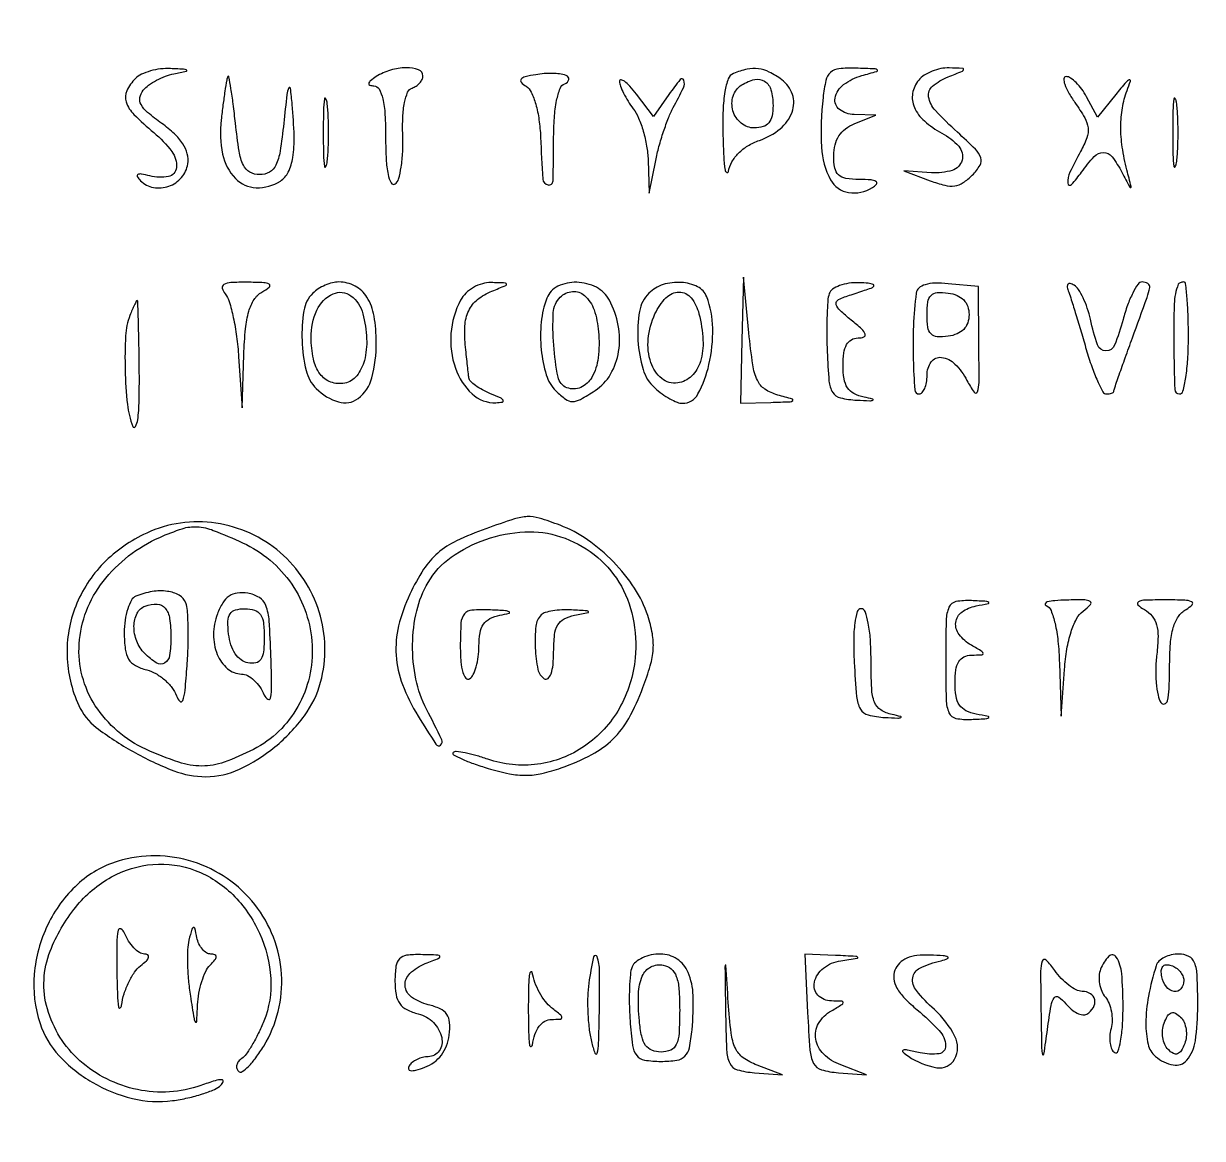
# Model space of a CAD drawing. Extents: x 24 to 1546, y 0 to 2379.
# Drawn here: x 819.2 to 945.5, y 1167.2 to 1286.7 of the extents above; entities that cross this region are included whole.
import ezdxf

# ---------------------------------------------------------------- set-up
doc = ezdxf.new("R2010")
doc.units = 0
doc.header["$MEASUREMENT"] = 0
doc.layers.get('0').update_dxf_attribs({"linetype": 'CONTINUOUS'})

msp = doc.modelspace()

# ---------------------------------------------------------------- linework, layer by layer
msp.add_lwpolyline([(669.79548, 1002.302636, -0.00002), (669.596685, 899.530331, -0.000025), (669.388942, 796.915146, -0.198373)], format="xyb")
for points in [[(831.2, 1280.8, 0.086031), (830.272118, 1279.482976, 0.194749), (830.203354, 1278.287095, 0.115304), (831.038888, 1276.94499, 0.022188), (833.168703, 1275.000302, -0.05672), (835.087959, 1272.988474, -0.187125), (835.583073, 1271.257316, -0.331768), (834.722533, 1270.299759, -0.113941), (832.743091, 1270.356932, 0.016414), (831.830337, 1270.563875, 0.166972), (831.451187, 1270.510149, 0.445019), (831.392595, 1270.291423, 0.052479), (831.74973, 1269.85027, 0.152234), (833.129917, 1269.12602, 0.131641), (834.766314, 1269.258326, 0.129111), (836.14045, 1270.196923, 0.144098), (836.805453, 1271.652635, 0.099207), (836.745408, 1272.733862, 0.07982), (836.277615, 1273.802713, 0.062608), (835.375686, 1274.880283, 0.032528), (834.014012, 1275.990023, -0.020108), (832.504709, 1277.158949, -0.090729), (831.797396, 1278.014838, -0.17405), (831.672098, 1278.767193, -0.128984), (832.031179, 1279.537569, -0.063272), (832.61444, 1280.082783, -0.033216), (833.457591, 1280.610119, -0.032426), (834.407289, 1281.043001, -0.042673), (835.322621, 1281.303783, 0.002766), (836.655275, 1281.57086, 0.531645), (836.699725, 1281.678938, 0.234983), (836.535464, 1281.773448, 0.001792), (834.95, 1281.863818, 0.043845), (833.885635, 1281.827318, 0.038647), (832.796563, 1281.607497, 0.040635), (831.84202, 1281.250764, 0.086848)], [(857, 1281, 0.021149), (856.378141, 1280.559769, 0.167501), (856.1875, 1280.269141, 0.405416), (856.295085, 1280.081977, 0.066727), (856.75, 1280.015313, -0.273094), (857.306379, 1279.677678, -0.067999), (857.693096, 1278.638894, -0.041155), (857.930009, 1276.937155, -0.014017), (858, 1274.440983, 0.013333), (858.061527, 1272.134125, 0.03692), (858.267276, 1270.524506, 0.069138), (858.586343, 1269.619631, 0.436808), (859.00571, 1269.503529, 0.18973), (859.386928, 1270.013178, 0.027605), (859.664539, 1271.302855, 0.028007), (859.829874, 1272.937135, 0.020661), (859.836256, 1274.756061, -0.020601), (859.842755, 1276.67343, -0.037748), (860.029801, 1278.224061, -0.046684), (860.359364, 1279.333281, -0.220193), (860.830546, 1279.776849, 0.065597), (861.277638, 1279.994341, 0.06432), (861.656473, 1280.321428, 0.069814), (861.912867, 1280.703774, 0.113308), (862, 1281.083333, 0.318493), (861.533798, 1281.74098, 0.088762), (860.215317, 1281.954291, 0.067244), (858.520847, 1281.696547, 0.072249)], [(895.25, 1281.337719, 0.212907), (894.702503, 1280.770513, 0.045715), (894.346895, 1279.416334, 0.033472), (894.149273, 1277.416882, 0.013421), (894.136182, 1274.666667, 0.007199), (894.217589, 1272.435911, 0.024797), (894.362739, 1270.995871, 0.235237), (894.538454, 1270.745588, 0.507704), (894.716205, 1270.829916, -0.081359), (895.096253, 1271.869118, -0.067813), (895.807159, 1272.807414, -0.062213), (896.807754, 1273.588363, -0.050802), (898.039163, 1274.163497, 0.088039), (900.264781, 1275.411496, 0.133784), (901.542382, 1277.208178, 0.169011), (901.57509, 1279.100274, 0.156728), (900.431421, 1280.673804, 0.041332), (899.100415, 1281.487572, 0.084877), (897.935434, 1281.843847, 0.085514), (896.72399, 1281.791511, 0.04246)], [(904.859406, 1278.75, 0.039155), (904.690301, 1273.445701, 0.114132), (905.674395, 1269.940146, 0.232286), (907.602799, 1268.582685, 0.182391), (910.139302, 1269.107255, 0.0827), (910.571924, 1269.494241, 0.447619), (910.526007, 1269.768731, 0.125262), (909.996343, 1269.940783, 0.014823), (908.75, 1269.984687, -0.036928), (907.307708, 1270.099432, -0.149598), (906.523012, 1270.478682, -0.161963), (906.120018, 1271.212061, -0.045362), (906, 1272.532224, -0.06078), (906.142083, 1273.696737, -0.084415), (906.561425, 1274.658268, -0.086217), (907.266796, 1275.412868, -0.066324), (908.25, 1275.968838), (910.5, 1276.873227), (908.176676, 1276.936614, -0.157352), (906.618328, 1277.486841, -0.286305), (906.157798, 1278.704649, -0.18407), (907.062046, 1280.146255, -0.094058), (909.005251, 1281.106475, 0.003157), (910.619448, 1281.566627, 0.53652), (910.66489, 1281.712542, 0.21553), (910.435405, 1281.827177, 0.001745), (908.359406, 1281.90032, 0.03081), (906.563072, 1281.846642, 0.161736), (905.670248, 1281.456288, 0.155378), (905.168838, 1280.599809, 0.027809)], [(915.105192, 1280.626748, 0.132148), (914.454176, 1279.207058, 0.145997), (914.638767, 1277.711025, 0.110562), (915.710517, 1276.250142, 0.056617), (917.590009, 1274.951829, -0.087829), (919.387461, 1273.537696, -0.252244), (919.74492, 1272.043402, -0.260283), (918.696278, 1270.959018, -0.091164), (916.464458, 1270.710124), (913.5, 1270.920249), (916.348214, 1269.844053, 0.029509), (917.891246, 1269.362904, 0.09423), (918.963599, 1269.303478, 0.112848), (919.871964, 1269.642584, 0.052721), (920.848214, 1270.44403, 0.057714), (921.674697, 1271.502873, 0.224073), (921.760921, 1272.308618, 0.115169), (921.179176, 1273.229167, 0.011234), (919.25, 1275.046005, -0.022585), (916.897199, 1277.364778, -0.146091), (916.169543, 1278.843145, -0.267108), (916.589963, 1279.97806, -0.078111), (918.25, 1280.968838, 0.002228), (919.797855, 1281.599027, 0.269731), (919.922707, 1281.76232, 0.43868), (919.820127, 1281.883872, 0.003316), (918.372445, 1281.936614, 0.057793), (917.474181, 1281.859467, 0.04507), (916.535073, 1281.577988, 0.046336), (915.696886, 1281.148102, 0.078051)], [(841.085982, 1281, 0.070798), (840.972871, 1280.64219, 0.003579), (840.78036, 1279.431281, 0.005674), (840.577578, 1277.983453, 0.004074), (840.382605, 1276.361809, 0.077302), (840.539576, 1272.695564, 0.143987), (841.909451, 1270.084044, 0.195187), (844.137418, 1269.099321, 0.15027), (846.725239, 1269.809027, 0.141743), (847.576914, 1270.773809, 0.072062), (848.05569, 1272.334129, 0.045876), (848.199185, 1274.639573, 0.015516), (847.995447, 1278, 0.00932), (847.800503, 1279.761476, 0.754842), (847.623491, 1279.788002, 0.07798), (847.430921, 1279.094127, 0.002186), (847.087003, 1276, -0.011741), (846.695524, 1273.001092, -0.071715), (846.240298, 1271.510875, -0.156984), (845.551533, 1270.773145, -0.12776), (844.5, 1270.5, -0.12776), (843.448467, 1270.773145, -0.156984), (842.759702, 1271.510875, -0.071715), (842.304476, 1273.001092, -0.011741), (841.912997, 1276, 0.004953), (841.670665, 1278.075494, 0.009445), (841.427922, 1279.7375, 0.006851), (841.204016, 1280.984796, 0.722522)], [(874.087891, 1281.210484, 0.017783), (872.941326, 1280.982004, 0.161048), (872.512181, 1280.717938, 0.382606), (872.522167, 1280.396102, 0.063927), (873.045168, 1279.972084, -0.14799), (873.602446, 1279.341006, -0.038197), (874.07742, 1278.052498, -0.034305), (874.428922, 1276.388896, -0.024977), (874.598351, 1274.505138, 0.007016), (874.83965, 1270.023328, 0.343341), (875.398576, 1269.397867, 0.459113), (875.935447, 1269.832687, 0.007306), (876, 1274.25, -0.016444), (876.077429, 1276.603749, -0.033081), (876.321686, 1278.444757, -0.040314), (876.693697, 1279.74518, -0.226202), (877.200746, 1280.233582, 0.263773), (877.61053, 1280.688501, 0.389058), (877.358094, 1281.124697, 0.075026), (875.895176, 1281.352269, 0.041445)], [(883.054039, 1280.5, 0.090426), (883.152388, 1279.988421, 0.023833), (883.492079, 1279.223543, 0.023392), (883.969134, 1278.375425, 0.022105), (884.531803, 1277.55887, -0.063208), (885.103763, 1276.562953, -0.028704), (885.602498, 1275.142529, -0.02786), (885.963114, 1273.563817, -0.034154), (886.114999, 1272.05887), (886.229998, 1268.5), (886.929848, 1272, -0.017401), (887.284462, 1273.499968, -0.013315), (887.772255, 1275.113501, -0.013513), (888.31061, 1276.601112, -0.03073), (888.814849, 1277.684259, 0.012564), (889.899392, 1279.808752, 0.193414), (889.951555, 1280.612962, 0.591604), (889.561537, 1280.685954, 0.019089), (888.352298, 1279.092589), (886.704597, 1276.740165), (884.874534, 1279.120083, 0.018767), (884.171062, 1279.967145, 0.047941), (883.584863, 1280.507149, 0.135557), (883.221827, 1280.651782, 0.44958)], [(899.5, 1277.916667, -0.048272), (899.390877, 1276.789014, -0.124392), (899.04452, 1276.054166, -0.14568), (898.431659, 1275.640701, -0.076193), (897.513695, 1275.5, -0.173638), (896.091231, 1276.009346, -0.150123), (895.211304, 1277.337632, -0.150866), (895.231021, 1278.925712, -0.175405), (896.151607, 1280.113917, -0.083707), (897.536527, 1280.695093, -0.205583), (898.601583, 1280.506548, -0.183371), (899.279784, 1279.571193, -0.066258)], [(931.838484, 1278.226828, -0.023633), (932.890173, 1276.591518, -0.102811), (933.249943, 1275.503541, -0.118943), (933.119922, 1274.445878, -0.036642), (932.442014, 1272.976828, 0.016949), (931.306258, 1270.750317, 0.123092), (931.077933, 1269.581098, 0.658666), (931.462447, 1269.439077, 0.037194), (932.556704, 1270.777494, -0.034385), (933.903833, 1272.444205, -0.210183), (934.896074, 1272.873066, -0.232671), (935.815789, 1272.413291, -0.041868), (936.873308, 1270.75, 0.000852), (937.711937, 1269.156087, 0.399476), (937.813943, 1269.121757, 0.360304), (937.863077, 1269.225136, 0.000811), (937.410644, 1271, -0.025795), (936.914361, 1273.45277, -0.037587), (936.753705, 1275.651896, -0.041923), (936.926035, 1277.650549, -0.048013), (937.429454, 1279.5, 0.013499), (937.787088, 1280.528266, 0.615401), (937.661632, 1280.651184, 0.136224), (937.322101, 1280.419429, 0.004083), (936.215642, 1279.086745), (934.24511, 1276.67349), (933.087371, 1278.836745, 0.03437), (932.568185, 1279.664657, 0.040739), (931.966301, 1280.364544, 0.045154), (931.373094, 1280.853003, 0.150781), (930.896722, 1281, 0.401108), (930.663218, 1280.776763, 0.093352), (930.747289, 1280.185381, 0.049457), (931.153054, 1279.291712, 0.023437)], [(851.320074, 1275, 0.005179), (851.344207, 1272.670434, 0.025693), (851.43855, 1271.364063, 0.707215), (851.576315, 1271.333801, 0.108536), (851.723396, 1271.75, 0.019375), (851.849065, 1273.229765, 0.011494), (851.889766, 1275, 0.011494), (851.849065, 1276.770235, 0.019375), (851.723396, 1278.25, 0.108536), (851.576315, 1278.666199, 0.707215), (851.43855, 1278.635937, 0.025693), (851.344207, 1277.329566, 0.005179)], [(942.320074, 1275, 0.005179), (942.344207, 1272.670434, 0.025693), (942.43855, 1271.364063, 0.707215), (942.576315, 1271.333801, 0.108536), (942.723396, 1271.75, 0.019375), (942.849065, 1273.229765, 0.011494), (942.889766, 1275, 0.011494), (942.849065, 1276.770235, 0.019375), (942.723396, 1278.25, 0.108536), (942.576315, 1278.666199, 0.707215), (942.43855, 1278.635937, 0.025693), (942.344207, 1277.329566, 0.005179)], [(896.168108, 1252.75), (896, 1246), (899.25, 1246.09968, 0.001928), (901.350265, 1246.172205, 0.195689), (901.611917, 1246.290583, 0.561117), (901.570893, 1246.442807, 0.003867), (900, 1246.889672, -0.080349), (898.632015, 1247.516671, -0.137537), (897.821889, 1248.464324, -0.072989), (897.329685, 1250.1244, -0.011299), (896.918108, 1253.539992), (896.336215, 1259.5)], [(840.817677, 1257.719686, -0.102759), (841.252767, 1256.899884, -0.018328), (841.67824, 1255.208744, -0.019125), (842.033659, 1253.157641, -0.016226), (842.255139, 1250.969686), (842.630035, 1245.5), (842.815018, 1251.20031, -0.015371), (842.991867, 1253.995735, -0.046648), (843.345984, 1255.865769, -0.072578), (843.913212, 1257.118156, -0.118856), (844.75, 1257.919901, 0.036926), (845.534414, 1258.457968, 0.511838), (845.519687, 1258.749936, 0.134666), (844.964483, 1258.92566, 0.007447), (843.127555, 1258.969591, 0.014099), (841.426942, 1258.93697, 0.112627), (840.67611, 1258.727808, 0.345199), (840.503925, 1258.331666, 0.10993)], [(850.2, 1257.8, 0.157693), (849.242618, 1255.927283, 0.049058), (849.045235, 1252.734391, 0.049206), (849.479675, 1249.526985, 0.138994), (850.571429, 1247.571429, 0.122564), (852.947056, 1246.1426, 0.242508), (855.055559, 1246.522479, 0.167816), (856.525034, 1248.745056, 0.062994), (857, 1252.5, 0.042353), (856.757993, 1255.351932, 0.095879), (855.997142, 1257.370355, 0.132392), (854.72971, 1258.56511, 0.123786), (853, 1259, 0.062206), (852.299678, 1258.912533, 0.039117), (851.5175, 1258.6475, 0.038823), (850.776675, 1258.259462, 0.056383)], [(855.563828, 1255.601713, -0.0492), (855.962437, 1252.92045, -0.076359), (855.722049, 1250.59844, -0.102488), (854.902743, 1248.944119, -0.181511), (853.619827, 1248.161823, -0.134023), (852.135293, 1248.277836, -0.148826), (850.984704, 1249.134373, -0.107644), (850.260304, 1250.752498, -0.050156), (850.015313, 1253.05, -0.107645), (850.63288, 1255.969492, -0.181149), (852.374861, 1257.725685, -0.274729), (854.283142, 1257.524228, -0.172553)], [(866.035184, 1257.065741, 0.104676), (864.996169, 1253.490256, 0.101762), (865.478401, 1249.761415, 0.122698), (867.258491, 1247.01824, 0.199784), (869.821429, 1246.063386, 0.035007), (870.505218, 1246.137337, 0.522663), (870.589711, 1246.321641, 0.154533), (870.295764, 1246.585114, 0.010489), (869.25, 1247.031162, -0.026636), (868.382455, 1247.434769, -0.034309), (867.636458, 1247.899666, -0.036637), (867.091559, 1248.357817, -0.174822), (866.916667, 1248.717776, 0.000742), (866.868118, 1249.167163, 0.000133), (866.776164, 1250.004597, 0.000144), (866.667906, 1250.98551, 0.00013), (866.555381, 1252, -0.040757), (866.488469, 1254.286324, -0.097234), (866.900498, 1255.926827, -0.11525), (867.844134, 1257.11933, -0.072096), (869.3891, 1258.020294, 0.002218), (870.867042, 1258.625114, 0.334401), (870.954587, 1258.773676, 0.370599), (870.834849, 1258.88479, 0.002409), (869.285184, 1258.936614, 0.078807), (868.361176, 1258.817054, 0.059159), (867.416885, 1258.413192, 0.059294), (866.595702, 1257.800798, 0.080216)], [(875.268615, 1257.257617, 0.068225), (874.67011, 1254.703411, 0.047907), (874.675464, 1251.74642, 0.049375), (875.212422, 1249.045142, 0.123245), (876.240023, 1247.331406, 0.036615), (877.271043, 1246.441261, 0.163405), (878.020281, 1246.197075, 0.1254), (878.877341, 1246.423592, 0.018041), (880.440023, 1247.368744, 0.116328), (882.092161, 1249.110001, 0.093158), (882.960932, 1251.552406, 0.085224), (882.921687, 1254.341249, 0.076973), (881.964816, 1257.065741, 0.152612), (880.575695, 1258.430393, 0.111706), (878.468744, 1258.970936, 0.119996), (876.449215, 1258.540057, 0.19111)], [(880.814526, 1253.671895, -0.049756), (880.766689, 1250.874049, -0.099595), (880.08422, 1248.780061, -0.160935), (878.902455, 1247.70519, -0.198897), (877.426887, 1247.66643, -0.257771), (876.466177, 1248.807418, -0.030162), (876.001825, 1252.227033, -0.031988), (875.964484, 1255.715109, -0.185109), (876.701236, 1257.367903, -0.176487), (878.016329, 1257.980644, -0.207571), (879.310204, 1257.548009, -0.128248), (880.327879, 1256.007102, -0.061638)], [(886.2, 1257.8, 0.155302), (885.193076, 1255.852849, 0.057816), (885.026055, 1252.740227, 0.057564), (885.582601, 1249.626956, 0.136675), (886.828741, 1247.654988, 0.02789), (887.612327, 1247.021592, 0.028735), (888.454011, 1246.486153, 0.029987), (889.233598, 1246.110369, 0.097612), (889.793557, 1246, 0.277185), (891.461518, 1247.001625, 0.066439), (892.637018, 1250.157818, 0.059881), (893.044077, 1254.049248, 0.087979), (892.393011, 1257.418213, 0.188315), (891.42255, 1258.483869, 0.099899), (889.671155, 1258.951107, 0.090756), (887.719455, 1258.716869, 0.121831)], [(891.563828, 1255.601713, -0.047403), (891.995561, 1252.767554, -0.088857), (891.717049, 1250.473465, -0.124592), (890.77369, 1248.920788, -0.16027), (889.285346, 1248.185081, -0.210432), (887.575719, 1248.664795, -0.142001), (886.414472, 1250.361066, -0.104322), (886.133217, 1252.90067, -0.08267), (886.851645, 1255.573742, -0.085528), (888.034508, 1257.30955, -0.201683), (889.447446, 1257.913541, -0.230637), (890.726911, 1257.29957, -0.106433)], [(905.520362, 1257.75, 0.062775), (905.368554, 1256.987449, 0.009041), (905.284186, 1255.398438, 0.010138), (905.256387, 1253.505984, 0.008511), (905.301747, 1251.5, 0.011041), (905.49493, 1248.373521, 0.118345), (905.891051, 1247.175729, 0.200946), (906.71456, 1246.588809, 0.042467), (908.5, 1246.34137, 0.003637), (909.863443, 1246.279216, 0.110713), (910.197334, 1246.34075, 0.719169), (910.189182, 1246.443827, 0.008877), (909.25, 1246.660921, -0.067466), (908.166956, 1247.049083, -0.127813), (907.482744, 1247.665243, -0.107253), (907.113497, 1248.617963, -0.039034), (907, 1250.069551, -0.034138), (907.090873, 1251.398965, -0.091779), (907.387418, 1252.295183, -0.138578), (907.895323, 1252.810667, -0.130077), (908.610784, 1253, 0.091043), (909.231194, 1253.113912, 0.416624), (909.365096, 1253.41528, 0.116511), (908.997094, 1253.949317, 0.012802), (907.860784, 1254.925708, -0.015986), (906.683039, 1255.950807, -0.120827), (906.280653, 1256.562139, -0.306758), (906.393962, 1256.999227, -0.10111), (907, 1257.34648, 0.000247), (907.68284, 1257.57222, 0.000145), (908.5, 1257.843076, 0.000145), (909.317151, 1258.114455, 0.000247), (910, 1258.341825, 0.139587), (910.284277, 1258.536018, 0.495563), (910.242343, 1258.718339, 0.082723), (909.707738, 1258.860254, 0.016508), (908.718615, 1258.921053, 0.042531), (907.623535, 1258.858967, 0.052385), (906.631807, 1258.609622, 0.06142), (905.879204, 1258.223836, 0.164597)], [(914.837152, 1257.813358, 0.019952), (914.543422, 1254.302348, 0.018349), (914.518517, 1250.679246, 0.00999), (914.679579, 1247.447732, 0.39392), (915.159697, 1247, 0.21866), (915.481239, 1247.147678, 0.078147), (915.753161, 1247.5875, 0.059418), (915.938466, 1248.234206, 0.040112), (916, 1249, -0.153164), (916.452062, 1250.441121, -0.279831), (917.54029, 1250.923392, -0.167611), (918.993285, 1250.202281, -0.073974), (920.273447, 1248.447631, 0.032706), (921.042075, 1247.188363, 0.61269), (921.39935, 1247.239442, 0.081861), (921.567464, 1248.242626, 0.002867), (921.555384, 1252.197631), (921.5, 1258.5), (918.25, 1258.813358, 0.028233), (916.83051, 1258.869698, 0.067163), (915.788477, 1258.711244, 0.106104), (915.127188, 1258.353023, 0.187028)], [(920.5, 1255.5, -0.082847), (920.352757, 1254.617458, -0.110331), (919.928806, 1253.926605, -0.102222), (919.222385, 1253.446544, -0.0631), (918.25, 1253.180449, -0.049728), (917.08473, 1253.131823, -0.187903), (916.43287, 1253.430103, -0.160065), (916.092891, 1254.129015, -0.033839), (916, 1255.5, -0.033839), (916.092891, 1256.870985, -0.160065), (916.43287, 1257.569897, -0.187903), (917.08473, 1257.868177, -0.049728), (918.25, 1257.819551, -0.0631), (919.222385, 1257.553456, -0.102222), (919.928806, 1257.073395, -0.110331), (920.352757, 1256.382542, -0.082847)], [(931.173541, 1257.914045, -0.010873), (931.452442, 1257.090504, -0.001884), (931.940001, 1255.520063, -0.002048), (932.497783, 1253.672241, -0.001832), (933.061795, 1251.75, 0.014224), (933.645271, 1249.929662, 0.021891), (934.262392, 1248.395313, 0.017755), (934.846555, 1247.221232, 0.275038), (935.218315, 1247, 0.032068), (935.517759, 1247.019225, 0.049443), (935.77038, 1247.077584, 0.063636), (935.945179, 1247.162657, 0.252882), (936, 1247.264117, -0.083465), (936.033355, 1247.462541, -0.000603), (936.5875, 1249.057981, -0.002277), (937.233393, 1250.883577, -0.001455), (938, 1253, 0.001221), (939.579362, 1257.353905, 0.043565), (939.85378, 1258.391871, 0.305777), (939.66023, 1258.822847, 0.139697), (939.038544, 1259, 0.248855), (938.601904, 1258.768334, 0.031335), (938.040734, 1257.816136, 0.03087), (937.47753, 1256.513827, 0.020859), (936.991875, 1254.969826, -0.028783), (936.083288, 1252.233416, -0.309694), (935.16405, 1251.615253, -0.317037), (934.27546, 1252.253209, -0.029484), (933.5, 1255, 0.027543), (933.169256, 1256.18916, 0.029948), (932.717133, 1257.300984, 0.031346), (932.21794, 1258.195995, 0.111908), (931.753125, 1258.652577, 0.070382), (931.342522, 1258.832525, 0.303297), (931.101724, 1258.753675, 0.213936), (931.027651, 1258.455986, 0.042686)], [(942.905605, 1258.75, 0.081811), (942.484555, 1256.648873, 0.011271), (942.430972, 1252.174081, 0.005408), (942.531304, 1247.482664, 0.404814), (943.029766, 1247, 0.343027), (943.410629, 1247.296138, 0.022174), (943.714994, 1248.7625, 0.024886), (943.930058, 1250.69985, 0.0152), (944, 1253, 0.007815), (943.96404, 1255.300555, 0.012971), (943.853125, 1257.2375, 0.006578), (943.700206, 1258.82059, 0.382507), (943.5, 1259, 0.046595), (943.301729, 1258.981483, 0.053022), (943.119146, 1258.926563, 0.060533), (942.977847, 1258.845837, 0.143419)], [(830.606989, 1255.418213, 0.078683), (830.143596, 1253.237329, 0.019474), (830.094533, 1249.571014, 0.020052), (830.337069, 1245.882463, 0.066803), (830.910966, 1243.528793, 0.629706), (831.202676, 1243.507087, 0.100216), (831.44882, 1244.246505, 0.024866), (831.593338, 1246.25405, 0.007732), (831.613542, 1249.278793, 0.002013), (831.575616, 1252.239478, 0.003356), (831.516919, 1254.731895, 0.000454), (831.448279, 1256.933731, 0.404851), (831.37985, 1257, 0.278519), (831.293661, 1256.947952, 0.007443), (831.0844, 1256.53535, 0.013466), (830.851629, 1256.024514, 0.008555)], [(868.740524, 1232.570688, 0.02503), (865.608364, 1231.272923, 0.067135), (863.589761, 1229.959265, 0.072068), (862.07297, 1228.215581, 0.032253), (860.592115, 1225.552875, 0.051664), (859.390605, 1222.154415, 0.076159), (859.123729, 1219.006275, 0.074395), (859.812013, 1215.869031, 0.046923), (861.473914, 1212.5, 0.005714), (863.389494, 1209.468027, 0.442734), (863.893918, 1209.385427, 0.352308), (864.024721, 1209.964767, 0.005462), (862.384513, 1213.223327, -0.068635), (861.242643, 1216.449341, -0.053883), (860.888565, 1220.146447, -0.054556), (861.331074, 1223.780047, -0.075989), (862.550084, 1226.815499, -0.105223), (865.023344, 1229.506615, -0.071522), (868.735055, 1231.415829, -0.07023), (872.911614, 1232.227952, -0.092836), (876.745051, 1231.713832, -0.085447), (880.33033, 1229.806362, -0.090315), (882.991371, 1226.840225, -0.087374), (884.495728, 1223.03838, -0.073973), (884.732775, 1218.717367, -0.106287), (883.040248, 1213.334723, -0.113726), (879.312107, 1209.27551, -0.117199), (874.281553, 1207.335476, -0.118087), (868.931119, 1207.874168, 0.015017), (867.652245, 1208.277346, 0.022007), (866.504129, 1208.547816, 0.018523), (865.570736, 1208.689181, 0.228525), (865.240486, 1208.573819, 0.499177), (865.27331, 1208.341873, 0.020062), (866.155651, 1207.900183, 0.021493), (867.401369, 1207.401154, 0.011736), (868.967072, 1206.891719, 0.022976), (871.254944, 1206.319328, 0.051558), (873.03487, 1206.147595, 0.054547), (874.749539, 1206.347089, 0.028615), (876.814428, 1206.945388, 0.035675), (880.094188, 1208.373053, 0.073722), (882.349483, 1210.014159, 0.073066), (884.043897, 1212.249119, 0.034516), (885.568642, 1215.540566, 0.021144), (886.354115, 1217.890897, 0.053514), (886.664419, 1219.663292, 0.061122), (886.572189, 1221.317464, 0.035261), (886.081466, 1223.253157, 0.065538), (884.666977, 1226.18389, 0.047491), (882.398124, 1229.01576, 0.047257), (879.619554, 1231.384654, 0.062654), (876.6849, 1232.936382, 0.015991), (874.449344, 1233.700283, 0.086033), (873.178606, 1233.860788, 0.066879), (871.793519, 1233.609377, 0.007409)], [(832.401069, 1232.107104, 0.091785), (827.778608, 1228.86339, 0.100365), (824.796879, 1224.270276, 0.102326), (823.874431, 1218.95359, 0.099167), (825.117155, 1213.642218, 0.123262), (826.999754, 1211.27965, 0.035342), (830.938996, 1208.687279, 0.036155), (835.306041, 1206.636122, 0.091965), (838.73529, 1206, 0.109631), (842.352702, 1206.802814, 0.063059), (846.146036, 1209.195506, 0.061976), (849.301284, 1212.526431, 0.093141), (851.032999, 1216.122548, 0.142666), (850.879029, 1223.673895, 0.140392), (846.698472, 1230.016429, 0.141317), (839.818851, 1233.157381, 0.145093)], [(842.683683, 1231.056621, -0.137965), (847.93639, 1226.628846, -0.136818), (850.131715, 1220.097568, -0.14088), (848.607541, 1213.517049, -0.14897), (843.842777, 1208.919791, -0.031527), (840.688396, 1207.55363, -0.087151), (838.312408, 1207.141333, -0.081239), (835.841769, 1207.550618, -0.024979), (832.316317, 1208.943379, -0.143252), (826.900161, 1213.605846, -0.161553), (825.173168, 1220.227326, -0.151015), (827.725326, 1226.90681, -0.122697), (833.79827, 1231.638443, -0.024984), (836.220535, 1232.571706, -0.096091), (837.814208, 1232.773912, -0.077512), (839.538996, 1232.388033, -0.012844)], [(831.25, 1225.337719, 0.171925), (830.768782, 1224.9122, 0.049092), (830.367188, 1223.983447, 0.043216), (830.091946, 1222.773306, 0.034329), (830, 1221.435719, 0.029532), (830.105215, 1219.655874, 0.106194), (830.471425, 1218.585637, 0.135457), (831.187731, 1217.904498, 0.061341), (832.405517, 1217.434358, -0.067462), (833.382965, 1217.043245, -0.050414), (834.331165, 1216.371903, -0.051121), (835.110392, 1215.538497, -0.076954), (835.582956, 1214.665306, 0.114723), (835.956584, 1214.083541, 0.545793), (836.268735, 1214.155892, 0.061913), (836.51461, 1215.254634, 0.006525), (836.734235, 1217.880801, 0.010512), (836.84097, 1220.041305, 0.012494), (836.847816, 1222.083194, 0.011335), (836.771866, 1223.796422, 0.074999), (836.588181, 1224.630801, 0.175502), (835.889184, 1225.437689, 0.094731), (834.625448, 1225.857263, 0.074498), (832.995097, 1225.829445, 0.05449)], [(839.974209, 1223.432165, 0.089518), (839.563018, 1221.232014, 0.097666), (839.970103, 1219.098215, 0.117995), (841.060038, 1217.565453, 0.181391), (842.567408, 1217, -0.125942), (843.208872, 1216.835821, -0.061521), (843.898819, 1216.339062, -0.055216), (844.529522, 1215.610561, -0.052571), (844.997645, 1214.75, 0.155067), (845.385672, 1214.290106, 0.534019), (845.676093, 1214.419352, 0.045841), (845.786367, 1215.803815, 0.005373), (845.715421, 1218.904013, 0.008355), (845.524697, 1222.689847, 0.071775), (845.171814, 1224.34263, 0.168271), (844.471428, 1225.196312, 0.100444), (843.224352, 1225.651653, 0.066426), (842.09505, 1225.671093, 0.121519), (841.23718, 1225.350832, 0.107567), (840.55946, 1224.633969, 0.044957)], [(835, 1220.940983, -0.035548), (834.860803, 1218.985597, -0.221621), (834.326182, 1218.166601, -0.289429), (833.475517, 1218.17271, -0.053741), (832.2, 1219.2, -0.103275), (831.334506, 1220.522244, -0.096194), (831.041448, 1222.115003, -0.113193), (831.373922, 1223.502019, -0.193795), (832.25, 1224.281721, -0.094746), (833.521533, 1224.481035, -0.215403), (834.375013, 1224.060554, -0.138795), (834.862224, 1222.948359, -0.034277)], [(845, 1220.926676, -0.025155), (844.922834, 1219.39381, -0.117421), (844.634642, 1218.564275, -0.201779), (844.097382, 1218.193199, -0.098731), (843.25, 1218.185226, -0.117082), (842.516482, 1218.513254, -0.081487), (841.892551, 1219.176906, -0.069105), (841.433018, 1220.11869, -0.050305), (841.183578, 1221.258551, -0.030761), (841.107847, 1222.675094, -0.140934), (841.339461, 1223.456615, -0.189068), (841.904998, 1223.868032, -0.063889), (842.933578, 1224, -0.076037), (843.958967, 1223.843159, -0.170445), (844.581907, 1223.378183, -0.119524), (844.908949, 1222.493319, -0.029035)], [(866, 1219.940983, 0.019531), (866.063682, 1218.311372, 0.051222), (866.273526, 1217.16126, 0.106919), (866.597376, 1216.562569, 0.369423), (867, 1216.5, 0.144511), (867.385425, 1216.930521, 0.041036), (867.70625, 1217.77997, 0.037664), (867.926358, 1218.84497, 0.032139), (868, 1219.989466, -0.040065), (868.113874, 1221.408302, -0.10983), (868.483626, 1222.336848, -0.129647), (869.167667, 1222.931011, -0.066865), (870.25, 1223.294267, 0.014773), (871.22149, 1223.51133, 0.674817), (871.24151, 1223.659635, 0.114822), (870.826388, 1223.783099, 0.004641), (869.25, 1223.863818, 0.026361), (867.25124, 1223.842166, 0.206718), (866.441784, 1223.429732, 0.159913), (866.073516, 1222.493408, 0.014398)], [(874.666667, 1223.333333, 0.172151), (874.089808, 1222.121989, 0.038073), (874.025914, 1219.788004, 0.037153), (874.309583, 1217.493638, 0.207905), (875, 1216.5, 0.331356), (875.396769, 1216.534353, 0.128035), (875.722634, 1217.021245, 0.060267), (875.935026, 1217.995086, 0.023591), (876, 1219.371432, -0.026532), (876.096802, 1221.194389, -0.104036), (876.442248, 1222.260208, -0.145095), (877.116598, 1222.903539, -0.07097), (878.25, 1223.294267, 0.002089), (879.688757, 1223.577623, 0.5148), (879.734904, 1223.680593, 0.250783), (879.587544, 1223.770911, 0.00144), (877.916667, 1223.863818, 0.024837), (876.878805, 1223.866936, 0.028793), (875.896354, 1223.764163, 0.029757), (875.088943, 1223.582511, 0.126825)], [(908.200096, 1218.25, 0.008493), (908.454473, 1214.574325, 0.106211), (908.861343, 1213.248271, 0.207636), (909.698213, 1212.609427, 0.047467), (911.5, 1212.34137, 0.003637), (912.863443, 1212.279216, 0.110713), (913.197334, 1212.34075, 0.719169), (913.189182, 1212.443827, 0.008877), (912.25, 1212.660921, -0.088571), (911.041608, 1213.152121, -0.162452), (910.375596, 1213.965793, -0.079963), (910.069879, 1215.441636, -0.011169), (910, 1218.569551, 0.016864), (909.92748, 1220.719075, 0.030892), (909.701666, 1222.456918, 0.034091), (909.372918, 1223.697024, 0.321294), (908.950096, 1224, 0.332336), (908.523633, 1223.681348, 0.039441), (908.263528, 1222.452239, 0.031464), (908.142418, 1220.641817, 0.014001)], [(918, 1218.5, 0.00575), (918.049191, 1214.222849, 0.096522), (918.350531, 1212.845887, 0.249439), (919.098605, 1212.248336, 0.058713), (920.75, 1212.136182, 0.002047), (922.401331, 1212.224735, 0.200802), (922.607621, 1212.325405, 0.574721), (922.568679, 1212.441828, 0.00362), (921.25, 1212.705733, -0.067193), (920.161781, 1213.071755, -0.131402), (919.478921, 1213.670615, -0.109471), (919.111955, 1214.612652, -0.038366), (919, 1216.069551, -0.033756), (919.092955, 1217.444829, -0.10004), (919.401889, 1218.334004, -0.14691), (919.948106, 1218.838037, -0.109471), (920.75, 1219.030409, 0.006989), (921.869488, 1219.065518, 0.400998), (922, 1219.202085, 0.262137), (921.885865, 1219.404826, 0.004477), (920.75, 1220.080099, -0.096275), (919.436154, 1221.230971, -0.196876), (919.076042, 1222.528693, -0.210692), (919.733454, 1223.642006, -0.108372), (921.25, 1224.294267, 0.00362), (922.568679, 1224.558172, 0.574721), (922.607621, 1224.674595, 0.200802), (922.401331, 1224.775265, 0.002047), (920.75, 1224.863818, 0.058713), (919.098605, 1224.751664, 0.249439), (918.350531, 1224.154113, 0.096522), (918.049191, 1222.777151, 0.00575)], [(928.75, 1224.337719, -0.205597), (929.282133, 1223.801664, -0.037126), (929.709274, 1222.430384, -0.031831), (930.023567, 1220.532433, -0.017169), (930.180248, 1218.166667), (930.360496, 1212.5), (930.723687, 1217.5, -0.023182), (930.983696, 1219.677103, -0.036531), (931.427656, 1221.505124, -0.043833), (932.018531, 1222.907006, -0.109254), (932.734569, 1223.75, 0.035533), (933.513418, 1224.433162, 0.474468), (933.478126, 1224.763885, 0.143931), (932.903294, 1224.937025, 0.007399), (930.94113, 1224.921053, 0.014099), (929.695876, 1224.857322, 0.045246), (928.878019, 1224.717133, 0.235061), (928.66782, 1224.532055, 0.415268)], [(939.279762, 1223.903246, -0.089135), (940.107722, 1223.198859, -0.104749), (940.58195, 1222.286461, -0.073311), (940.741883, 1221.005732, -0.024462), (940.607472, 1219.116933, 0.025567), (940.501238, 1217.576002, 0.026318), (940.554636, 1216.047204, 0.027221), (940.742339, 1214.733925, 0.092208), (941.062398, 1213.933278, 0.347445), (941.438367, 1213.801208, 0.255265), (941.748772, 1214.141183, 0.049165), (941.931639, 1215.421608, 0.010166), (941.984687, 1217.70031, -0.017013), (942.079481, 1220.263383, -0.051437), (942.381162, 1221.981925, -0.079407), (942.921361, 1223.144309, -0.112942), (943.75, 1223.919901, 0.06457), (944.403953, 1224.423648, 0.52408), (944.347327, 1224.734853, 0.099239), (943.599481, 1224.908006, 0.007424), (941.5, 1224.939183, 0.007085), (939.367452, 1224.908961, 0.102411), (938.635441, 1224.735672, 0.528903), (938.584756, 1224.424037, 0.058039)], [(829.332914, 1196.938861, 0.114364), (824.981947, 1194.447376, 0.09401), (821.796747, 1190.129233, 0.091483), (820.355894, 1184.832759, 0.100822), (820.979837, 1179.561095, 0.107395), (823.017653, 1176.104883, 0.074321), (826.571201, 1173.256377, 0.072671), (830.893812, 1171.518553, 0.092891), (835.171971, 1171.296241, 0.020972), (836.811272, 1171.586539, 0.022935), (838.371462, 1172.006716, 0.023165), (839.662662, 1172.485743, 0.096251), (840.348258, 1172.948258, 0.124029), (840.585916, 1173.345992, 0.506548), (840.443534, 1173.534873, 0.071975), (839.723597, 1173.421207, 0.008784), (838.20206, 1172.920594, -0.135854), (831.404362, 1172.475566, -0.131605), (825.250792, 1175.573447, -0.141757), (821.766225, 1181.118261, -0.165104), (822.062517, 1187.308809, -0.075469), (824.800464, 1192.027781, -0.097019), (828.62611, 1195.25649, -0.107169), (833.073797, 1196.603255, -0.111413), (837.612924, 1195.957066, -0.105611), (841.621706, 1193.366225, -0.090321), (844.492741, 1189.227073, -0.091433), (845.696764, 1184.389339, -0.111979), (844.949546, 1179.801788, -0.017653), (844.362616, 1178.486754, -0.019735), (843.704077, 1177.26556, -0.019457), (843.066248, 1176.276854, -0.091243), (842.585734, 1175.804373, 0.075142), (842.24315, 1175.488414, 0.104651), (842.055817, 1175.11711, 0.124627), (842.051875, 1174.750277, 0.137907), (842.225073, 1174.441593, 0.356805), (842.615949, 1174.402395, 0.049013), (843.298481, 1174.958233, 0.038471), (844.108299, 1175.895651, 0.022029), (844.942375, 1177.13722, 0.15422), (846.842187, 1184.851683, 0.1519), (843.982734, 1192.310948, 0.150373), (837.367094, 1196.883, 0.150759)], [(829.213218, 1185, 0.005974), (829.272158, 1182.665874, 0.0261), (829.395409, 1181.290625, 0.572004), (829.551969, 1181.226258, 0.198834), (829.712049, 1181.5, -0.041945), (829.989972, 1182.740245, -0.035886), (830.481788, 1183.985938, -0.03746), (831.098904, 1185.057152, -0.07985), (831.753346, 1185.75, 0.026434), (832.365874, 1186.273711, 0.124847), (832.610267, 1186.661676, 0.349299), (832.521121, 1186.89969, 0.135909), (832.158905, 1187, -0.147045), (831.625041, 1187.160474, -0.057394), (831.029247, 1187.660938, -0.050321), (830.467662, 1188.389148, -0.043572), (830.031162, 1189.25, 0.170094), (829.647484, 1189.688206, 0.512802), (829.347633, 1189.5496, 0.045371), (829.206133, 1188.131515, 0.005518)], [(836.933509, 1188.5, 0.049659), (836.788433, 1187.462716, 0.01612), (836.776826, 1185.9125, 0.015892), (836.874977, 1184.178141, 0.017231), (837.082044, 1182.5, 0.001557), (837.477075, 1180.057464, 0.13112), (837.631286, 1179.716007, 0.682359), (837.761249, 1179.757887, 0.003747), (837.858095, 1181.55, -0.033375), (838.000873, 1182.805694, -0.031483), (838.310815, 1184.056562, -0.033025), (838.728684, 1185.128003, -0.087097), (839.2, 1185.8, 0.024092), (839.71374, 1186.365785, 0.158309), (839.852184, 1186.71746, 0.337765), (839.711567, 1186.927276, 0.082408), (839.273324, 1187, -0.140166), (838.815431, 1187.130935, -0.077226), (838.370754, 1187.514062, -0.066852), (838.005907, 1188.080822, -0.058444), (837.782884, 1188.75, 0.008488), (837.556014, 1189.755453, 0.428152), (837.397889, 1189.846584, 0.261857), (837.233099, 1189.677431, 0.005481)], [(859, 1184.108408, 0.042046), (859.123138, 1182.646666, 0.112876), (859.520393, 1181.688111, 0.122852), (860.270449, 1181.045197, 0.054616), (861.5, 1180.589356, -0.137864), (863.112692, 1179.666193, -0.1384), (864.005336, 1178.039333, -0.208591), (863.741779, 1176.627086, -0.248698), (862.559017, 1176, 0.061114), (861.962595, 1175.926827, 0.051104), (861.362221, 1175.710208, 0.053252), (860.847417, 1175.391173, 0.089242), (860.508327, 1175.013473, 0.197723), (860.453834, 1174.682468, 0.325766), (860.658664, 1174.505088, 0.089722), (861.238174, 1174.560373, 0.019422), (862.19931, 1174.871345, 0.071025), (863.182996, 1175.40055, 0.071947), (863.974385, 1176.181918, 0.070096), (864.527404, 1177.17487, 0.062255), (864.813057, 1178.322994, 0.045552), (864.851506, 1179.67365, 0.136561), (864.55158, 1180.537921, 0.135838), (863.847082, 1181.12568, 0.044874), (862.563057, 1181.57353, -0.091838), (860.779289, 1182.389591, -0.225579), (860.086837, 1183.613601, -0.226522), (860.599909, 1184.919268, -0.092428), (862.25, 1185.968838, 0.003715), (863.738415, 1186.579992, 0.437793), (863.802306, 1186.755875, 0.271587), (863.598501, 1186.884656, 0.002527), (861.75, 1186.936614, 0.036491), (860.246572, 1186.861524, 0.170772), (859.482278, 1186.481774, 0.162163), (859.101875, 1185.693983, 0.032092)], [(879.7671, 1183.866511, 0.029931), (879.644349, 1182.440762, 0.01787), (879.660858, 1180.738009, 0.017857), (879.799171, 1179.037166, 0.029384), (880.051239, 1177.616511, 0.029382), (880.428953, 1176.364943, 0.731387), (880.666797, 1176.375419, 0.058694), (880.821658, 1177.424454, 0.003234), (880.897639, 1180.75, 0.005602), (880.920714, 1185.211343, 0.0857), (880.650274, 1186.723147, 0.753895), (880.275427, 1186.697175, 0.01598)], [(884.405527, 1185.614404, 0.068349), (884.218045, 1184.813409, 0.01386), (884.121982, 1183.353783, 0.014378), (884.106102, 1181.636909, 0.013028), (884.186912, 1179.864404, 0.014472), (884.454741, 1177.209931, 0.130689), (884.893882, 1176.139791, 0.193704), (885.732819, 1175.638254, 0.039057), (887.5, 1175.5, 0.03572), (889.193211, 1175.621117, 0.164515), (890.058205, 1176.059338, 0.145265), (890.539242, 1176.9672, 0.02588), (890.823679, 1178.888373, 0.031595), (890.941383, 1182.55747, 0.091023), (890.406282, 1185.03584, 0.148866), (889.228252, 1186.4639, 0.147426), (887.449563, 1187, 0.051278), (886.449153, 1186.897132, 0.055614), (885.51904, 1186.592981, 0.062667), (884.792362, 1186.145122, 0.13249)], [(889.5, 1180.986305, -0.014042), (889.430605, 1178.51591, -0.091048), (889.13855, 1177.310788, -0.18801), (888.535195, 1176.714201, -0.102375), (887.5, 1176.5, -0.093229), (886.519246, 1176.684473, -0.149216), (885.855573, 1177.208207, -0.099991), (885.432706, 1178.188788, -0.028088), (885.179541, 1179.845196, -0.03071), (885.080822, 1182.738733, -0.095073), (885.499587, 1184.639291, -0.173453), (886.410295, 1185.616991, -0.168473), (887.746976, 1185.810212, -0.133149), (888.592281, 1185.396664, -0.126289), (889.1335, 1184.605251, -0.069808), (889.420942, 1183.25118, -0.017448)], [(894.412042, 1181, 0.006382), (894.52465, 1176.718463, 0.098262), (894.866459, 1175.290529, 0.220299), (895.676104, 1174.599839, 0.050049), (897.5, 1174.281886), (900.5, 1174.063772), (897.797894, 1175.099255, -0.062416), (896.306727, 1175.895816, -0.131922), (895.475469, 1176.8965, -0.078322), (895.017083, 1178.524106, -0.012601), (894.709936, 1181.817369, 0.000175), (894.437994, 1185.801777, 0.810153), (894.389867, 1185.808584, 0.090888), (894.351132, 1185.580489, 0.000117)], [(903.202283, 1180.75, 0.007315), (903.454247, 1176.706219, 0.098979), (903.85309, 1175.288148, 0.208993), (904.692238, 1174.599438, 0.050698), (906.5, 1174.281886), (909.5, 1174.063772), (906.75, 1175.115219, -0.100246), (904.926618, 1176.271174, -0.160188), (904.069222, 1177.885316, -0.178722), (904.37982, 1179.562552, -0.127322), (905.75, 1180.919901, 0.004477), (906.885865, 1181.595174, 0.262137), (907, 1181.797915, 0.400998), (906.869488, 1181.934482, 0.006989), (905.75, 1181.969591, -0.199305), (904.312767, 1182.595674, -0.253821), (903.934037, 1183.967483, -0.171893), (904.906659, 1185.490832, -0.128643), (906.75, 1186.283746, 0.001678), (908.523229, 1186.558459, 0.60705), (908.556744, 1186.65873, 0.190457), (908.360295, 1186.747824, 0.000993), (906.202283, 1186.850168), (902.904565, 1187)], [(912.550307, 1185.270501, 0.126603), (912.44296, 1184.337422, 0.094556), (912.775818, 1183.352406, 0.065306), (913.592209, 1182.266944, 0.026858), (914.952333, 1181.020501, -0.034232), (917.29429, 1178.809929, -0.171958), (917.993768, 1177.179323, -0.394299), (917.293398, 1176.324701, -0.090583), (915.25, 1176.421969, 0.007366), (913.8972, 1176.715269, 0.123413), (913.442546, 1176.69397, 0.58852), (913.402035, 1176.50804, 0.031644), (914, 1176.04569, 0.106525), (917.039288, 1174.822327, 0.318685), (918.950948, 1175.737748, 0.251465), (918.986271, 1178.17891, 0.08833), (916.781865, 1181.052054, -0.035426), (914.857828, 1183.077095, -0.209313), (914.467898, 1184.452064, -0.254516), (915.235181, 1185.493912, -0.050422), (917.5, 1186.286934, 0.032727), (918.207391, 1186.506902, 0.645672), (918.217133, 1186.676937, 0.103914), (917.736713, 1186.81212, 0.007579), (916.356989, 1186.883999, 0.036482), (914.920113, 1186.832191, 0.073113), (913.823397, 1186.546378, 0.094746), (913.043305, 1186.024254, 0.106811)], [(928.202646, 1181, 0.00094), (928.272304, 1176.882504, 0.076209), (928.381, 1176.252759, 0.788769), (928.523749, 1176.265348, 0.003035), (928.900194, 1178.916341, -0.007446), (929.28818, 1181.48555, -0.113814), (929.628565, 1182.310279, -0.414923), (930.100725, 1182.389438, -0.065427), (930.863307, 1181.677351, 0.045764), (931.450435, 1181.084351, 0.060465), (932.086608, 1180.669251, 0.074582), (932.673516, 1180.482248, 0.180198), (933.113307, 1180.570027, 0.118317), (933.813652, 1181.275596, 0.188603), (933.958378, 1182.102249, 0.207992), (933.50592, 1182.75011, 0.138632), (932.621972, 1183, -0.120338), (931.983358, 1183.155958, -0.043262), (931.187693, 1183.660938, -0.03985), (930.376768, 1184.389055, -0.037619), (929.674424, 1185.25, 0.04263), (928.765453, 1186.341741, 0.555659), (928.343827, 1186.246099, 0.084275), (928.165145, 1185.174494, 0.003027)], [(934.589736, 1185.373252, 0.07807), (934.435051, 1184.649589, 0.056003), (934.482353, 1183.822533, 0.055767), (934.712794, 1183.022473, 0.075359), (935.100771, 1182.378578, -0.079626), (935.497089, 1181.708039, -0.048942), (935.748593, 1180.823709, -0.047682), (935.828515, 1179.874338, -0.061194), (935.711904, 1179.006322, 0.046092), (935.57843, 1178.198055, 0.054907), (935.6079, 1177.42626, 0.06396), (935.784547, 1176.801653, 0.154681), (936.09388, 1176.441979, 0.481152), (936.445811, 1176.567793, 0.037826), (936.734435, 1177.675328, 0.029552), (936.935824, 1179.342326, 0.015286), (937, 1181.440983, 0.021261), (936.852545, 1184.907095, 0.116739), (936.272168, 1186.673465, 0.489634), (935.476502, 1186.761562, 0.10135)], [(940.546528, 1185.75, 0.028805), (939.727907, 1182.48064, 0.044948), (939.44433, 1179.593857, 0.055255), (939.676706, 1177.330584, 0.167892), (940.467933, 1176.026613, 0.123035), (942.370836, 1175.112365, 0.276603), (943.82664, 1175.62188, 0.140373), (944.742029, 1177.696736, 0.034157), (945, 1181.468615, 0.009599), (944.938933, 1184.649151, 0.078551), (944.658188, 1186.069259, 0.192834), (944.045729, 1186.749587, 0.114713), (942.968615, 1187, 0.057555), (942.162724, 1186.906925, 0.061694), (941.419181, 1186.632812, 0.069393), (940.846402, 1186.228211, 0.129287)], [(943.5, 1184.166667, -0.165439), (943.193715, 1183.266326, -0.277325), (942.472826, 1182.983457, -0.191218), (941.642725, 1183.486701, -0.111376), (941.154497, 1184.562347, -0.058438), (941.095579, 1185.233934, -0.165894), (941.258082, 1185.66825, -0.209098), (941.619166, 1185.852447, -0.095591), (942.154497, 1185.781834, -0.072298), (942.668818, 1185.523099, -0.066546), (943.104758, 1185.122372, -0.070355), (943.399395, 1184.646187, -0.103772)], [(873.286014, 1181, 0.005697), (873.317612, 1178.658456, 0.02234), (873.418028, 1177.217187, 0.417195), (873.564468, 1177.102101, 0.335849), (873.716254, 1177.25, -0.045531), (873.99733, 1178.391926, -0.076701), (874.456732, 1179.262744, -0.098685), (875.058035, 1179.806862, -0.135516), (875.757552, 1180, 0.01396), (876.723648, 1180.02698, 0.396952), (876.881199, 1180.193007, 0.226122), (876.753807, 1180.462687, 0.006913), (875.76187, 1181.25, -0.066823), (875.109336, 1181.909248, -0.036401), (874.489819, 1182.867188, -0.035525), (873.992324, 1183.951164, -0.046822), (873.706923, 1185, 0.510932), (873.551754, 1185.075719, 0.248755), (873.404025, 1184.85625, 0.020844), (873.308786, 1183.350317, 0.005894)], [(943.6, 1177.4, -0.042558), (943.228399, 1176.633609, -0.174049), (942.8357, 1176.309755, -0.217616), (942.385865, 1176.34744, -0.068424), (941.834435, 1176.765565, -0.095838), (941.463091, 1177.315045, -0.062864), (941.25307, 1178.05193, -0.060214), (941.227527, 1178.854809, -0.069594), (941.4, 1179.6, -0.042558), (941.771601, 1180.366391, -0.174049), (942.1643, 1180.690245, -0.217616), (942.614135, 1180.65256, -0.068424), (943.165565, 1180.234435, -0.095838), (943.536909, 1179.684955, -0.062864), (943.74693, 1178.94807, -0.060214), (943.772473, 1178.145191, -0.069594)]]:
    msp.add_lwpolyline(points, format="xyb", close=True)

doc.saveas('drawing.dxf')
